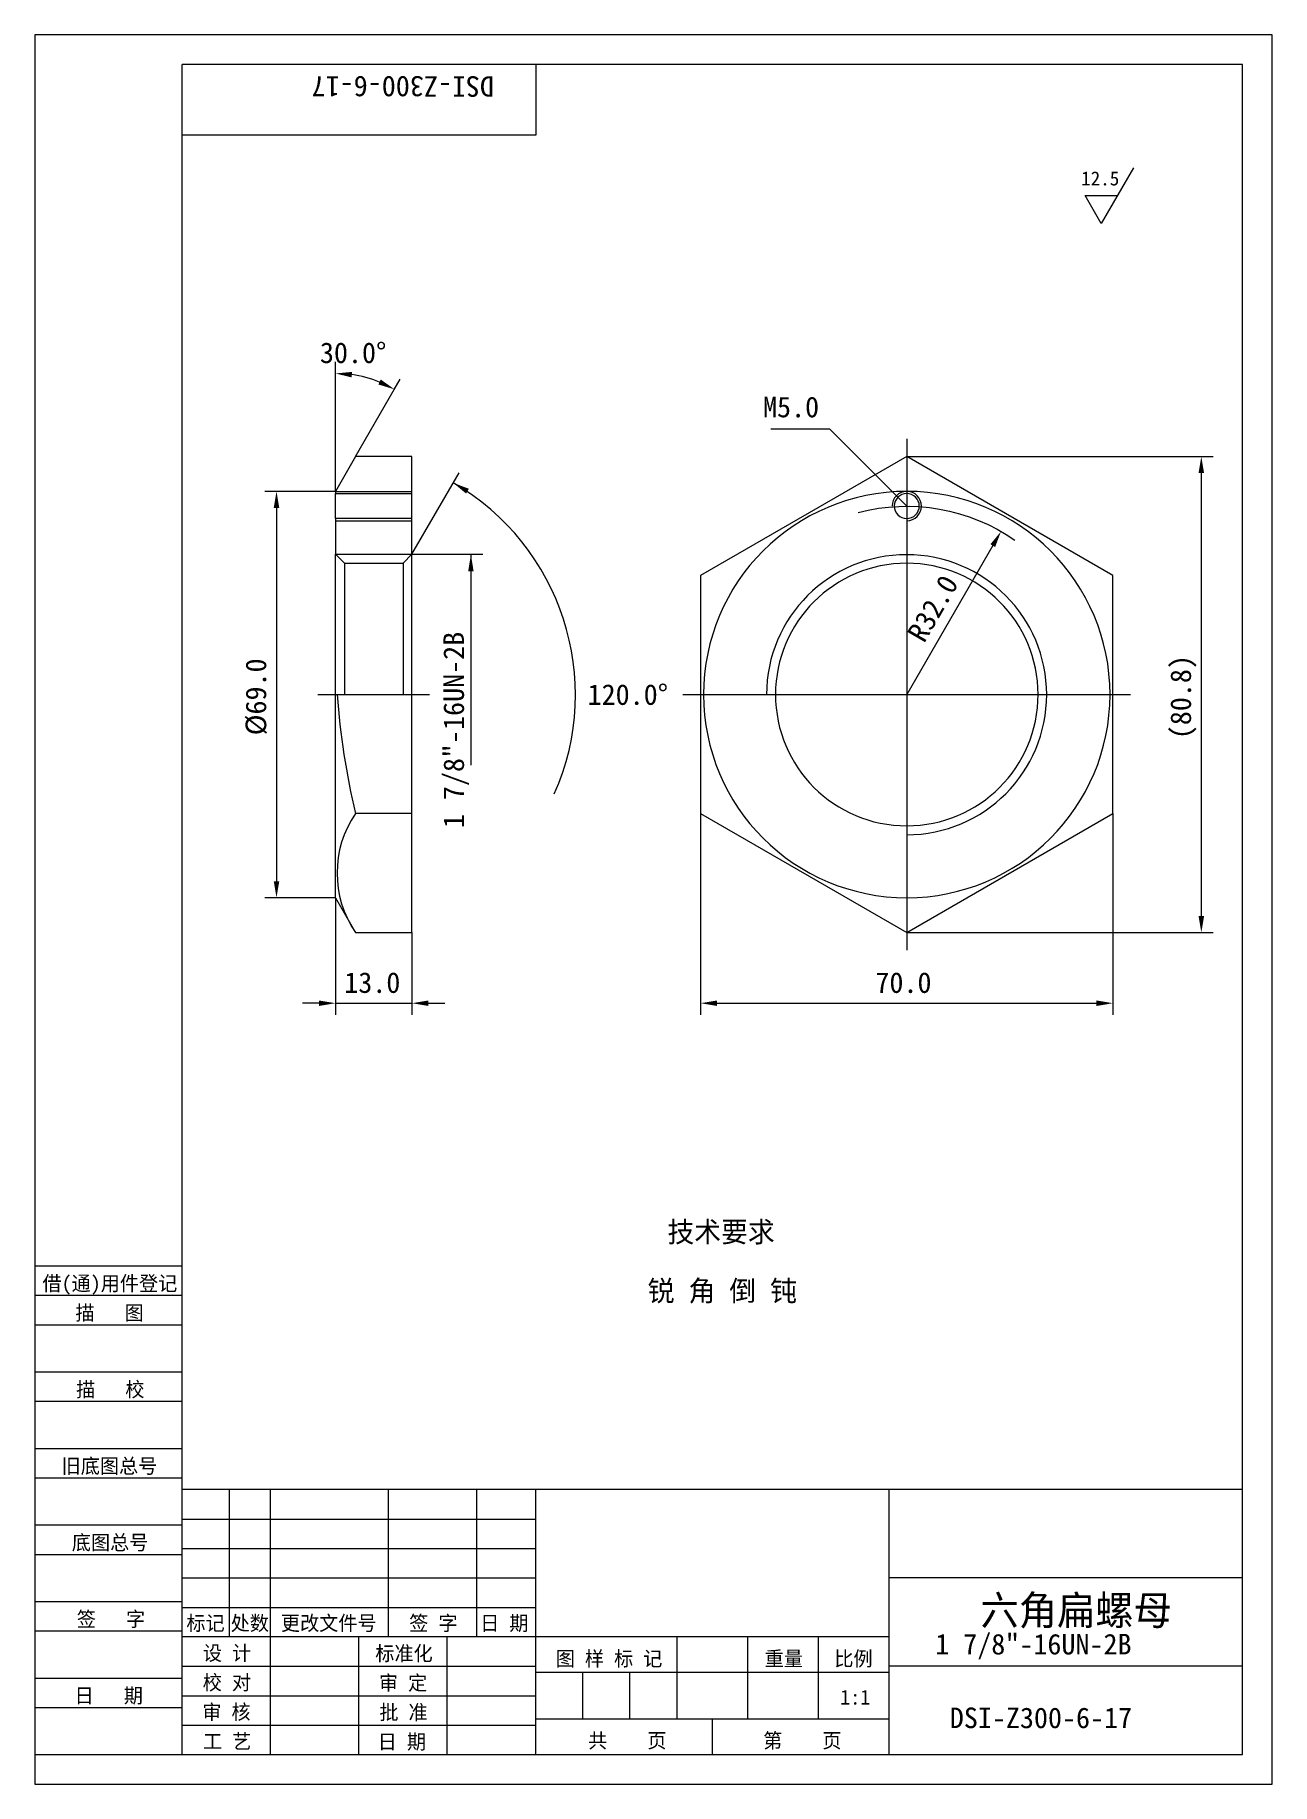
# Model space of a CAD drawing. Header units: metres. Extents: x 0 to 210, y 0 to 297.
import ezdxf

# ---------------------------------------------------------------- set-up
doc = ezdxf.new("R2010")
doc.units = ezdxf.units.M
for name, color, linetype in [('C', 6, 'Continuous'), ('D', 1, 'Continuous'), ('FL', 5, 'Continuous'), ('T', 7, 'Continuous'), ('TL', 4, 'Continuous')]:
    doc.layers.add(name, color=color, linetype=linetype)

# ---------------------------------------------------------------- blocks, each defined once
blk = doc.blocks.new('TUKUN4')
at = {"layer": 'FL'}
for p, q in [((0, 297), (0, 0)), ((210, 297), (0, 297)), ((210, 0), (210, 297)), ((0, 78), (25, 78)), ((0, 70), (25, 70)), ((0, 65), (25, 65)), ((0, 57), (25, 57)), ((0, 52), (25, 52)), ((33, 25), (33, 50)), ((40, 5), (40, 50)), ((60, 25), (60, 50)), ((75, 25), (75, 50)), ((25, 45), (85, 45)), ((0, 44), (25, 44)), ((0, 39), (25, 39)), ((25, 40), (85, 40)), ((25, 35), (85, 35)), ((0, 31), (25, 31)), ((25, 30), (85, 30)), ((0, 26), (25, 26)), ((70, 5), (70, 25)), ((0, 18), (25, 18)), ((25, 20), (85, 20)), ((25, 15), (85, 15)), ((0, 13), (25, 13)), ((25, 10), (85, 10)), ((0, 0), (210, 0))]:
    blk.add_line(p, q, dxfattribs=at)
at = {"layer": 'TL'}
for p, q in [((25, 5), (25, 292)), ((205, 292), (25, 292)), ((85, 292), (85, 280)), ((205, 5), (205, 292)), ((85, 280), (25, 280)), ((0, 88), (25, 88)), ((0, 83), (25, 83)), ((205, 50), (25, 50)), ((85, 5), (85, 50)), ((145, 5), (145, 50)), ((205, 35), (145, 35)), ((145, 25), (25, 25)), ((55, 5), (55, 25)), ((109, 11), (109, 25)), ((121, 11), (121, 25)), ((133, 11), (133, 25)), ((85, 19), (145, 19)), ((93, 11), (93, 19)), ((101, 11), (101, 19)), ((205, 20), (145, 20)), ((145, 11), (85, 11)), ((115, 5), (115, 11)), ((0, 5), (205, 5))]:
    blk.add_line(p, q, dxfattribs=at)
at = {"layer": 'T'}
for s, p in [('借(通)用件登记', (1.26, 83.76)), ('描   图', (6.86, 78.76)), ('描   校', (6.98, 65.76)), ('旧底图总号', (4.52, 52.76)), ('底图总号', (6.25, 39.76)), ('签   字', (7.1, 26.76)), ('标记', (25.71, 26.07)), ('处数', (33.22, 26.07)), ('更改文件号', (41.75, 26.07)), ('签 字', (63.53, 26.07)), ('日 期', (75.57, 26.07)), ('设 计', (28.5, 20.99)), ('标准化', (57.77, 20.93)), ('图 样 标 记', (88.4, 20.04)), ('重量', (123.88, 20.04)), ('比例', (135.7, 20.04)), ('校 对', (28.48, 15.99)), ('审 定', (58.39, 15.93)), ('日   期', (6.72, 13.76)), ('审 核', (28.41, 10.99)), ('批 准', (58.46, 10.93)), ('共    页', (93.91, 6.13)), ('第    页', (123.62, 6.13)), ('工 艺', (28.52, 5.99)), ('日 期', (58.18, 5.93))]:
    blk.add_text(s, height=2.5, dxfattribs=at).set_placement(p)

msp = doc.modelspace()

# ---------------------------------------------------------------- linework, layer by layer
at = {"layer": 'C'}
for points in [[(148, 228.41), (148, 141.59)], [(48, 185), (67, 185)], [(110, 185), (186, 185)]]:
    msp.add_lwpolyline(points, dxfattribs=at)
at = {"layer": 'D'}
for p, q in [((186.46, 274.46), (181, 265)), ((181, 265), (178.27, 269.73)), ((178.27, 269.73), (183.73, 269.73)), ((51, 239.5), (51, 241.52)), ((61, 236.82), (62.01, 238.57)), ((148, 225.41), (200, 225.41)), ((198, 222.61), (198, 147.39)), ((51, 219.5), (39, 219.5)), ((41, 216.7), (41, 153.3)), ((74, 208.81), (74, 173)), ((162.6, 210.29), (148, 185)), ((113, 164.79), (113, 130.59)), ((183, 164.79), (183, 130.59)), ((51, 150.5), (39, 150.5)), ((51, 150.5), (51, 130.59)), ((64, 144.59), (64, 130.59)), ((148, 144.59), (200, 144.59)), ((48.2, 132.59), (45.4, 132.59)), ((51, 132.59), (64, 132.59)), ((66.8, 132.59), (69.6, 132.59)), ((115.8, 132.59), (180.2, 132.59))]:
    msp.add_line(p, q, dxfattribs=at)
for points in [[(51, 219.5), (51, 239.5)], [(54.41, 225.41), (61, 236.82)], [(148, 217), (134.92, 230.08), (124.92, 230.08)], [(64, 208.81), (72, 222.67)], [(64, 208.81), (76, 208.81)]]:
    msp.add_lwpolyline(points, dxfattribs=at)
msp.add_lwpolyline([(139.72, 215.91, -0.22), (166.35, 211.21, -0.22)], format="xyb", dxfattribs=at)
for centre, radius, start, end in [((51, 219.5), 20.02, 68.02, 81.98), ((50.25, 185), 41.5, 336, 60)]:
    msp.add_arc(centre, radius, start, end, dxfattribs=at)
for points in [[(53.76, 238.86), (53.83, 239.79), (51, 239.52)], [(58.7, 238.49), (58.29, 237.65), (61.01, 236.84)], [(197.53, 222.61), (198.47, 222.61), (198, 225.41)], [(73.19, 219.13), (73.66, 219.94), (71, 220.94)], [(40.53, 216.7), (41.47, 216.7), (41, 219.5)], [(163, 210.05), (162.2, 210.52), (164, 212.71)], [(74.46, 205.93), (74, 208.81), (73.54, 205.93)], [(40.53, 153.3), (41.47, 153.3), (41, 150.5)], [(197.53, 147.39), (198.47, 147.39), (198, 144.59)], [(48.2, 133.05), (48.2, 132.12), (51, 132.59)], [(66.8, 133.05), (66.8, 132.12), (64, 132.59)], [(115.8, 133.05), (115.8, 132.12), (113, 132.59)], [(180.2, 133.05), (180.2, 132.12), (183, 132.59)]]:
    msp.add_solid(points, dxfattribs=at)
at = {"layer": 'FL'}
for points in [[(51, 219.5), (64, 219.5)], [(51, 214.5), (64, 214.5)], [(51, 208.81), (64, 208.81)]]:
    msp.add_lwpolyline(points, dxfattribs=at)
for points in [[(148, 214.5, 2.41), (145.5, 217, 2.41)], [(148, 161.19, 2.41), (124.19, 185, 2.41)]]:
    msp.add_lwpolyline(points, format="xyb", dxfattribs=at)
at = {"layer": 'TL'}
for points in [[(64, 219.12), (64, 225.41), (54.41, 225.41), (51, 219.5), (51, 219.12), (64, 219.12)], [(148, 144.59), (183, 164.79), (183, 205.21), (148, 225.41), (113, 205.21), (113, 164.79), (148, 144.59)], [(51, 214.88), (51, 219.12)], [(64, 214.88), (64, 219.12)], [(62.48, 207.29), (64, 208.81), (64, 214.88), (51, 214.88), (51, 208.81), (52.52, 207.29), (62.48, 207.29)], [(51, 150.5), (51, 208.81)], [(64, 164.79), (64, 208.81)], [(52.52, 207.29), (52.52, 185)], [(62.48, 207.29), (62.48, 185)]]:
    msp.add_lwpolyline(points, dxfattribs=at)
for points in [[(182.5, 185, 1), (113.5, 185, 1)], [(150.12, 217, 1), (145.88, 217, 1)], [(170.29, 185, 1), (125.71, 185, 1)]]:
    msp.add_lwpolyline(points, format="xyb", close=True, dxfattribs=at)
for points in [[(51.29, 185, 0.04), (54.41, 164.79, 0.04)], [(51, 150.5), (54.41, 144.59), (64, 144.59), (64, 164.79), (54.41, 164.79, 0.31), (54.41, 144.59, 0.31)]]:
    msp.add_lwpolyline(points, format="xyb", dxfattribs=at)

# ---------------------------------------------------------------- block references
at = {"layer": 'T'}
msp.add_blockref('TUKUN4', (0, 0), dxfattribs=at)

# ---------------------------------------------------------------- texts
at = {"layer": 'D'}
for s, rotation, p in [('DSI-Z300-6-17', 180, (77.92, 290)), ('R32.0', 60, (150.94, 193.6)), ('1 7/8%%034-16UN-2B', 90, (72.83, 162.32)), ('%%C69.0', 90, (39.25, 178.08)), ('(80.8)', 90, (196.25, 177.42))]:
    msp.add_text(s, height=3.5, rotation=rotation, dxfattribs=at).set_placement(p)
for s, height, p in [('12.5', 2.38, (177.6, 271.45)), ('30.0%%d', 3.5, (48.37, 241.29)), ('M5.0', 3.5, (123.59, 232.08)), ('120.0%%d', 3.5, (93.81, 183.25)), ('13.0', 3.5, (52.5, 134.34)), ('70.0', 3.5, (142.67, 134.34)), ('技术要求', 3.5, (107.37, 92)), ('锐 角 倒 钝', 3.5, (104.01, 82)), ('六角扁螺母', 5, (160.5, 27)), ('1 7/8%%034-16UN-2B', 3.5, (152.82, 22)), ('1:1', 2.5, (136.69, 13.49)), ('DSI-Z300-6-17', 3.5, (155.3, 9.49))]:
    msp.add_text(s, height=height, dxfattribs=at).set_placement(p)

doc.saveas('drawing.dxf')
